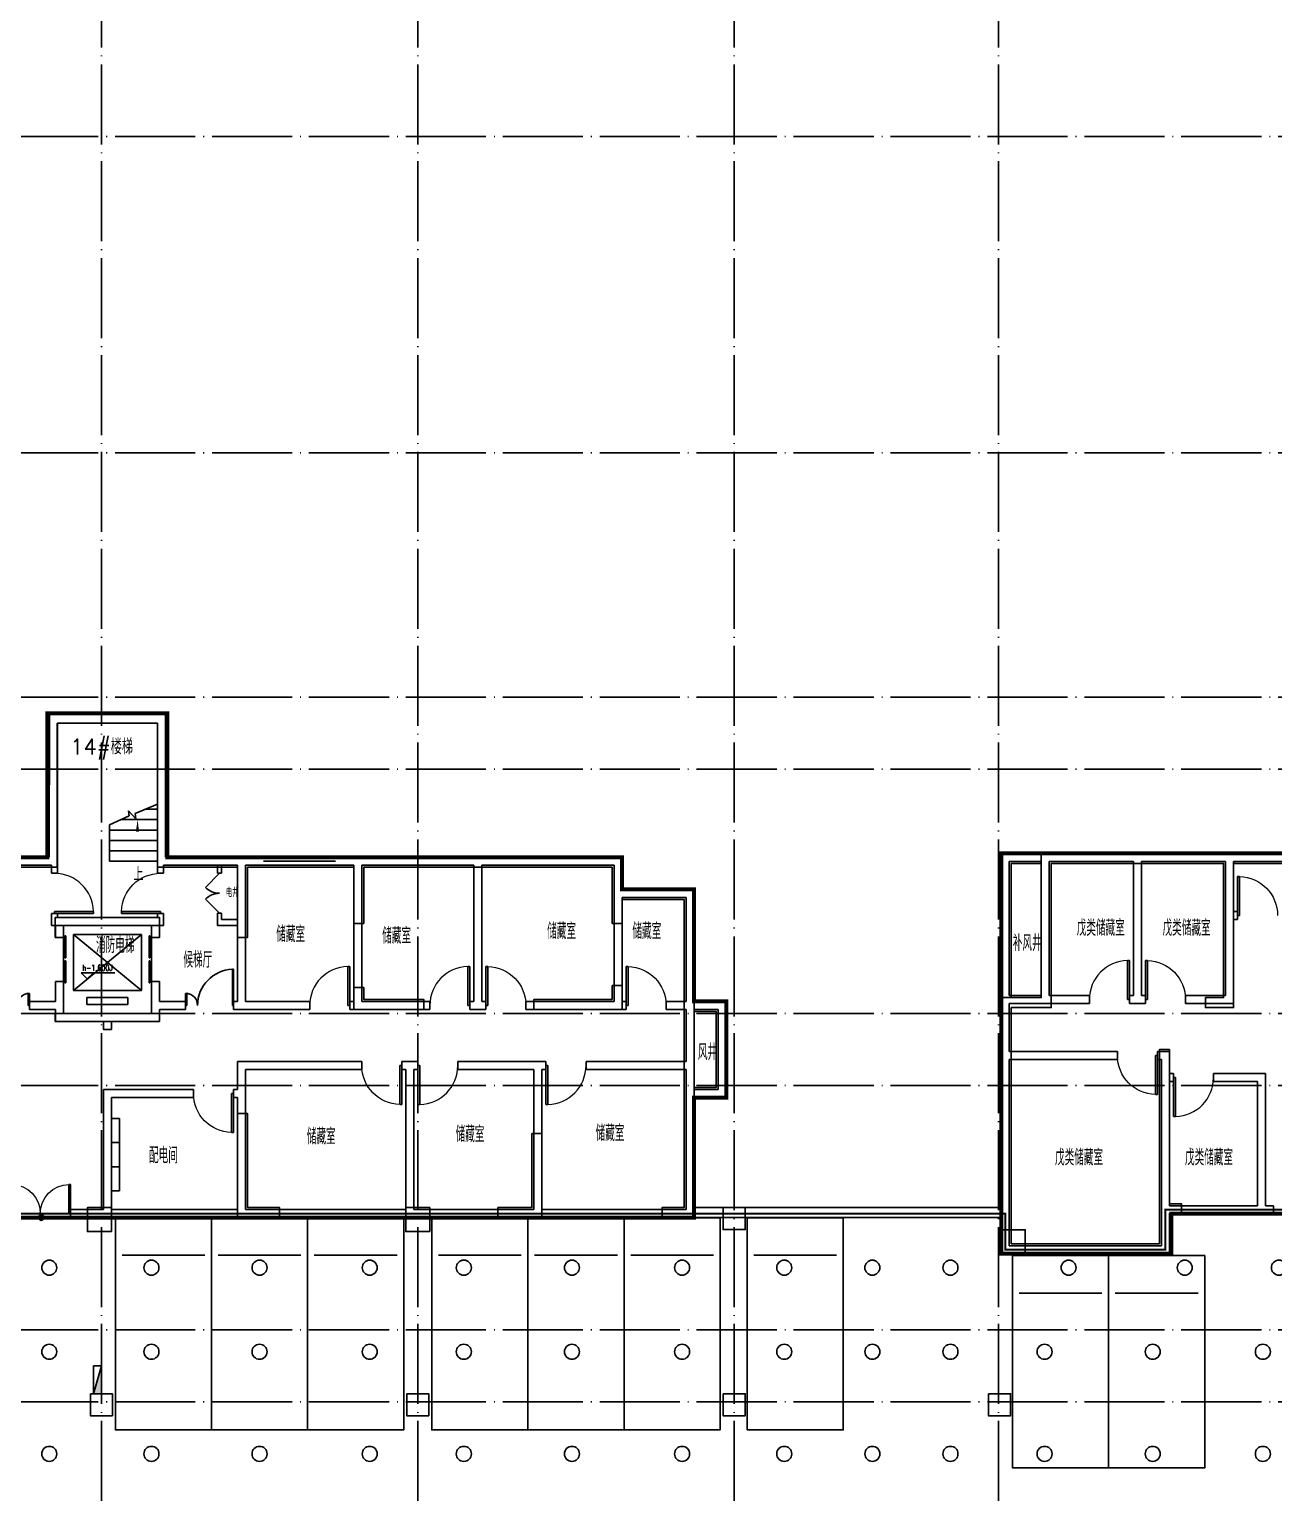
# Model space of a CAD drawing. Extents: x -23309 to 303886, y -33091 to 154511.
# Drawn here: x 183803 to 214868, y 25158 to 61878 of the extents above; entities that cross this region are included whole.
import ezdxf

# ---------------------------------------------------------------- set-up
doc = ezdxf.new("R2010")
doc.units = 0
doc.header["$LTSCALE"] = 1000
doc.header["$MEASUREMENT"] = 0
doc.linetypes.add('DOTE', pattern=[2.42, 2, -0.2, 0.02, -0.2])
for name, color, linetype in [('COLUMN', 9, 'Continuous'), ('DIM_ELEV', 3, 'Continuous'), ('DIM_SYMB', 3, 'Continuous'), ('DOTE', 1, 'Continuous'), ('EQUIP_喷淋', 7, 'Continuous'), ('EQUIP_消火栓', 1, 'Continuous'), ('EVTR', 2, 'Continuous'), ('PUB_TEXT', 210, 'Continuous'), ('STAIR', 51, 'Continuous'), ('VPIPE-消防', 1, 'Continuous'), ('WALL', 9, 'Continuous'), ('WINDOW', 4, 'Continuous'), ('下喷', 7, 'Continuous'), ('主楼车库高差线', 6, 'Continuous'), ('住宅楼', 2, 'Continuous'), ('剪力墙闭合区域', 6, 'Continuous'), ('挡土墙', 4, 'Continuous'), ('普通机动车位', 135, 'Continuous'), ('机动车位车档', 201, 'Continuous'), ('栏杆', 126, 'Continuous'), ('电气', 3, 'Continuous'), ('防火分区', 7, 'Continuous')]:
    doc.layers.add(name, color=color, linetype=linetype)
doc.styles.add('_TCH_DIM', font='SIMPLEX', dxfattribs={"bigfont": 'GBCBIG'})
doc.styles.add('_TCH_WINDOW', font='SIMPLEX', dxfattribs={"height": 3.5, "bigfont": 'GBCBIG'})
doc.styles.add('HNSJY', font='simplex.shx', dxfattribs={"width": 0.8, "bigfont": 'gbcbig.shx'})

# ---------------------------------------------------------------- blocks, each defined once
blk = doc.blocks.new('$DorLib2D$00000225')
at = {"color": 0}
for p, q in [((0.475, -0.001), (0.475, 0.752)), ((0.475, 0.752), (0.5, 0.752)), ((0.5, -0.001), (0.5, 0.752)), ((-0.5, 0), (-0.5, 0.252)), ((-0.475, 0.252), (-0.5, 0.252)), ((-0.475, 0), (-0.475, 0.252)), ((-0.475, 0), (-0.5, 0)), ((0.475, -0.001), (0.5, -0.001))]:
    blk.add_line(p, q, dxfattribs=at)
for centre, radius, start, end in [((0.505, -0.002), 0.755, 92.2493, 179.7238), ((-0.501, 0.003), 0.251, 359.7899, 84.0974)]:
    blk.add_arc(centre, radius, start, end, dxfattribs=at)
blk = doc.blocks.new('$DorLib2D$00000127')
at = {"color": 0, "linetype": 'Continuous'}
for p, q in [((-0.033, 0.795), (-0.533, 0.795)), ((-0.533, 0.795), (-0.533, 0.69)), ((-0.033, 0.69), (-0.533, 0.69)), ((-0.033, 0.795), (-0.033, 0.69)), ((0.033, 0.795), (0.033, 0.69)), ((0.533, 0.795), (0.033, 0.795)), ((0.533, 0.69), (0.033, 0.69)), ((0.533, 0.795), (0.533, 0.69)), ((0.5, 0.5), (-0.5, 0.5))]:
    blk.add_line(p, q, dxfattribs=at)
blk = doc.blocks.new('$DorLib2D$00000002')
for p, q in [((-0.5, 0), (-0.5, 0.4875)), ((-0.475, 0.4875), (-0.5, 0.4875)), ((-0.475, 0), (-0.475, 0.4875)), ((0.475, 0), (0.475, 0.4875)), ((0.475, 0.4875), (0.5, 0.4875)), ((0.5, 0), (0.5, 0.4875)), ((-0.5, 0), (-0.475, 0)), ((0.5, 0), (0.475, 0))]:
    blk.add_line(p, q)
at = {"lineweight": 13}
for centre, start, end in [((-0.4875, 0), 0, 88.53072), ((0.4875, 0), 91.46928, 180)]:
    blk.add_arc(centre, 0.4875, start, end, dxfattribs=at)
blk = doc.blocks.new('$DorLib2D$00000001')
for p, q in [((0.45, 0.975), (0.5, 0.975)), ((0.45, 0), (0.45, 0.975)), ((0.5, 0), (0.5, 0.975)), ((0.5, 0), (0.45, 0))]:
    blk.add_line(p, q)
at = {"lineweight": 13}
blk.add_arc((0.475, 0), 0.975, 91.4693, 180, dxfattribs=at)
blk = doc.blocks.new('$DorLib2D$00000116')
at = {"color": 0}
for p, q in [((-0.5, 0), (-0.146, 0.354)), ((0.5, 0), (0.146, 0.354))]:
    blk.add_line(p, q, dxfattribs=at)
for centre, start, end in [((-0.5, 0), 0, 45), ((0.5, 0), 135, 180)]:
    blk.add_arc(centre, 0.5, start, end, dxfattribs=at)
blk = doc.blocks.new('ASDFsadfgdfsh')
at = {"layer": 'STAIR'}
for p, q in [((669368, 94228), (669186, 94426)), ((669186, 94426), (669203, 94300)), ((669911, 94595), (669351, 94362)), ((669599, 94465), (669911, 94465)), ((669911, 93165), (669911, 94595)), ((669203, 94300), (668711, 94075)), ((668711, 93165), (668711, 94075)), ((668995, 94205), (669911, 94205)), ((669351, 94362), (669368, 94228)), ((668711, 93945), (669911, 93945)), ((668711, 93685), (669911, 93685)), ((668711, 93425), (669911, 93425)), ((668711, 93165), (669911, 93165))]:
    blk.add_line(p, q, dxfattribs=at)
blk = doc.blocks.new('5#住宅楼')
at = {"layer": '住宅楼', "ltscale": 2, "const_width": 100}
blk.add_lwpolyline([(32573740, -2939258), (32573740, -2935658), (32581140, -2935658), (32581140, -2933658), (32588540, -2933658), (32588540, -2935658), (32596740, -2935658), (32596740, -2945658), (32592540, -2945658), (32592540, -2944658), (32576940, -2944658), (32576940, -2945658), (32568440, -2945658), (32568440, -2944658), (32552890, -2944658), (32552890, -2945658), (32548640, -2945658), (32548640, -2935658), (32557040, -2935658), (32557040, -2933658), (32564440, -2933658), (32564440, -2935658), (32566840, -2935658), (32566840, -2934858), (32572440, -2934858), (32572440, -2939258), (32573740, -2939258)], dxfattribs=at)
blk = doc.blocks.new('6#住宅楼')
at = {"layer": '住宅楼', "ltscale": 2, "const_width": 100}
blk.add_lwpolyline([(32511572, -2944756), (32540972, -2944756), (32540972, -2941756), (32541772, -2941756), (32541772, -2939356), (32540972, -2939356), (32540972, -2936556), (32539172, -2936556), (32539172, -2935756), (32527822, -2935756), (32527822, -2932156), (32524822, -2932156), (32524822, -2935756), (32517172, -2935756)], dxfattribs=at)
blk = doc.blocks.new('hdfjfkjlkjlgh')
at = {"layer": '普通机动车位'}
blk.add_lwpolyline([(22002093, -3456003), (22004493, -3456003), (22004493, -3461303), (22002093, -3461303)], close=True, dxfattribs=at)
at = {"layer": '机动车位车档'}
blk.add_line((22004326, -3456940), (22002260, -3456940), dxfattribs=at)
blk = doc.blocks.new('第四防火分区')
at = {"layer": '防火分区', "color": 2, "ltscale": 5, "const_width": 50}
blk.add_lwpolyline([(32518072, -2944656), (32548740, -2944656), (32548740, -2945558), (32552740, -2945558), (32552740, -2944558), (32568540, -2944558), (32568540, -2945558), (32576840, -2945558), (32576840, -2944557), (32591846, -2944558)], dxfattribs=at)
blk = doc.blocks.new('$TwtSys$00000125')
blk.add_circle((0, 0, 0), 1)
blk = doc.blocks.new('$TwtSys$00000434')
for p, q in [((-0.5, 0.5), (-0.5, -0.5)), ((-0.5, -0.5), (0.5, 0.5)), ((0.5, 0.5), (-0.5, 0.5)), ((0.5, -0.5), (0.5, 0.5)), ((-0.5, -0.5), (0.5, -0.5))]:
    blk.add_line(p, q)
blk.add_solid([(0.5, -0.5), (0.5, 0.5), (-0.5, -0.5)])
blk = doc.blocks.new('应急照明配电箱-双电源-5kW')
at = {"layer": '电气'}
blk.add_lwpolyline([(0, 283), (0, -317), (200, -317), (200, 283)], close=True, dxfattribs=at)
blk = doc.blocks.new('普通配电箱-18kW')
at = {"layer": '电气'}
blk.add_lwpolyline([(0, 316), (0, -284), (200, -284), (200, 316)], close=True, dxfattribs=at)
blk = doc.blocks.new('电表箱-160kW')
at = {"layer": '电气'}
blk.add_lwpolyline([(0, 300), (0, -300), (200, -300), (200, 300)], close=True, dxfattribs=at)

msp = doc.modelspace()

# ---------------------------------------------------------------- linework, layer by layer
at = {"layer": 'COLUMN', "color": 3, "ltscale": 5}
for points in [[(185850.2, 31850), (185850.2, 32450), (185250.2, 32450), (185250.2, 31850)], [(193800.2, 31850), (193800.2, 32450), (193200.2, 32450), (193200.2, 31850)], [(201125, 32449.9), (201675, 32449.9), (201675, 31899.9), (201125, 31899.9)], [(208668.1, 31297.7), (208668.1, 31897.7), (208068.1, 31897.7), (208068.1, 31297.7)], [(185325, 27800.2), (185875, 27800.2), (185875, 27250.2), (185325, 27250.2)], [(193225, 27800.2), (193775, 27800.2), (193775, 27250.2), (193225, 27250.2)], [(201125, 27800.2), (201675, 27800.2), (201675, 27250.2), (201125, 27250.2)], [(207750, 27800.2), (208300, 27800.2), (208300, 27250.2), (207750, 27250.2)]]:
    msp.add_lwpolyline(points, close=True, dxfattribs=at)
at = {"layer": 'DIM_ELEV'}
for p, q in [((185249.4, 38162), (185099.4, 38312)), ((185099.4, 38312), (185939.4, 38312)), ((185249.4, 38162), (185399.4, 38312))]:
    msp.add_line(p, q, dxfattribs=at)
at = {"layer": 'DIM_SYMB'}
msp.add_lwpolyline([(186503, 41071.7, 0, 0, 0), (186502.9, 42139.9, 0, 80, 0), (186503, 41839.9, 0, 0, 0)], format="xyseb", dxfattribs=at)
at = {"layer": 'DOTE', "linetype": 'DOTE'}
for p, q in [((185600, 136025.4), (185600, -12369.1)), ((193500, 136025.4), (193500, -12369.1)), ((201400, 136025.4), (201400, -12369.1)), ((208000, 136025.4), (208000, -12369.1)), ((267803.3, 59200), (-4883.6, 59200)), ((267803.3, 51300), (-4883.6, 51300)), ((267803.3, 45200), (-4883.6, 45200)), ((267803.3, 43400), (-4883.6, 43400)), ((267803.3, 37300), (-4883.6, 37300)), ((267803.3, 35500), (-4883.6, 35500)), ((267803.3, 29400), (-4883.6, 29400)), ((267803.3, 27600), (-4883.6, 27600))]:
    msp.add_line(p, q, dxfattribs=at)
at = {"layer": 'EVTR'}
for p, q in [((186600.6, 39274.9), (184900.6, 39274.9)), ((184900.6, 39274.9), (184900.6, 37874.9)), ((186600.6, 37874.9), (184900.6, 39274.9)), ((186600.6, 39274.9), (184900.6, 37874.9)), ((186600.6, 37874.9), (186600.6, 39274.9)), ((184900.6, 37874.9), (186600.6, 37874.9)), ((186260.6, 37699.9), (185240.6, 37699.9)), ((185240.6, 37699.9), (185240.6, 37524.9)), ((185240.6, 37524.9), (186260.6, 37524.9)), ((186260.6, 37524.9), (186260.6, 37699.9))]:
    msp.add_line(p, q, dxfattribs=at)
at = {"layer": 'VPIPE-消防', "color": 14}
msp.add_circle((184100.6, 32199.9), 70, dxfattribs=at)
at = {"layer": 'WALL'}
for p, q in [((184300.6, 41199.9), (184300.7, 44799.9)), ((184300.7, 44799.9), (187200.6, 44799.9)), ((187200.6, 44799.9), (187200.6, 41199.9)), ((184500.6, 41099.9), (184500.7, 44549.9)), ((184500.7, 44549.9), (187000.6, 44549.9)), ((187000.6, 44549.9), (187000.6, 41099.9)), ((182400.6, 41199.9), (184300.6, 41199.9)), ((187200.6, 41199.9), (189100.6, 41199.9)), ((189100.6, 41199.9), (192000.6, 41199.9)), ((192000.6, 41199.9), (195000.6, 41199.9)), ((195000.6, 41199.9), (198600.6, 41199.9)), ((198600.6, 41199.9), (198600.6, 40399.9)), ((208068.1, 37644), (208068.1, 41297.7)), ((208068.1, 41297.7), (209168.1, 41297.7)), ((209168.1, 41297.7), (211468.1, 41297.7)), ((211468.1, 41297.7), (213768.1, 41297.7)), ((213768.1, 41297.7), (216468.1, 41297.7)), ((182500.6, 40999.9), (184350.6, 40999.9)), ((184350.6, 40999.9), (184350.6, 40799.9)), ((184350.6, 40799.9), (184500.6, 40799.9)), ((184500.6, 40799.9), (184500.6, 41099.9)), ((187000.6, 41099.9), (187000.6, 40799.9)), ((187000.6, 40799.9), (187150.6, 40799.9)), ((187150.6, 40999.9), (189000.6, 40999.9)), ((187150.6, 40799.9), (187150.6, 40999.9)), ((188500.6, 40999.9), (188500.6, 40800.7)), ((188500.6, 40800.7), (188600.6, 40800.7)), ((188600.6, 40800.7), (188600.6, 40999.9)), ((189000.6, 37599.9), (189000.6, 40999.9)), ((189200.6, 37599.9), (189200.6, 40999.9)), ((189200.6, 40999.9), (191900.6, 40999.9)), ((191900.6, 40999.9), (191900.6, 37599.9)), ((192100.6, 40999.9), (192100.6, 37599.9)), ((192100.6, 40999.9), (194900.6, 40999.9)), ((194900.6, 40999.9), (194900.6, 37599.9)), ((195100.6, 40999.9), (195100.6, 37599.9)), ((195100.6, 40999.9), (198400.6, 40999.9)), ((198400.6, 40999.9), (198400.6, 40299.9)), ((208268.1, 37747.7), (208268.1, 41097.7)), ((208268.1, 41097.7), (209068.1, 41097.7)), ((209068.1, 37747.7), (209068.1, 41097.7)), ((209268.1, 37747.7), (209268.1, 41097.7)), ((209268.1, 41097.7), (211368.1, 41097.7)), ((211368.1, 37747.7), (211368.1, 41097.7)), ((211568.1, 37747.7), (211568.1, 41097.7)), ((211568.1, 41097.7), (213668.1, 41097.7)), ((213668.1, 39747.7), (213668.1, 41097.7)), ((213868.1, 41097.7), (216668.1, 41097.7)), ((213868.1, 39847.7), (213868.1, 41097.7)), ((198600.6, 40399.9), (200400.7, 40399.9)), ((200400.7, 40399.9), (200400.7, 37499.9)), ((198400.6, 37599.9), (198400.6, 40299.9)), ((198600.6, 40199.9), (200200.7, 40199.9)), ((198600.6, 37599.9), (198600.6, 40199.9)), ((200200.7, 40199.9), (200200.7, 37599.9)), ((184500.6, 39799.9), (184350.6, 39799.9)), ((184350.6, 39799.9), (184350.6, 39499.9)), ((184500.6, 39699.9), (184500.6, 39799.9)), ((184500.6, 39699.9), (187000.6, 39699.9)), ((187150.6, 39799.9), (187000.6, 39799.9)), ((187000.6, 39799.9), (187000.6, 39699.9)), ((187150.6, 39499.9), (187150.6, 39799.9)), ((188600.6, 39800.7), (188500.6, 39800.7)), ((188500.6, 39800.7), (188500.6, 39499.9)), ((188600.6, 39649.9), (188600.6, 39800.7)), ((213668.1, 37747.7), (213668.1, 39747.7)), ((213968.1, 39847.7), (213868.1, 39847.7)), ((213968.1, 39647.7), (213968.1, 39847.7)), ((184350.6, 39499.9), (187150.6, 39499.9)), ((184450.7, 39499.9), (184450.7, 39199.9)), ((184650.7, 39199.9), (184650.7, 39499.9)), ((186850.6, 39499.9), (186850.6, 39199.9)), ((187050.6, 39199.9), (187050.6, 39499.8)), ((189000.6, 39499.9), (188500.6, 39499.9)), ((189000.6, 39649.9), (188600.6, 39649.9)), ((213868.1, 37547.7), (213868.1, 39647.7)), ((213868.1, 39647.7), (213968.1, 39647.7)), ((184450.7, 39199.9), (184650.7, 39199.9)), ((186850.6, 39199.9), (187050.6, 39199.9)), ((184650.7, 38099.9), (184450.7, 38099.9)), ((184450.7, 38099.9), (184450.7, 37599.9)), ((184650.7, 37499.9), (184650.7, 38099.9)), ((187050.6, 38099.9), (186850.6, 38099.9)), ((186850.6, 38099.9), (186850.6, 37499.9)), ((187050.6, 37599.9), (187050.6, 38099.9)), ((184450.7, 37599.9), (183805.8, 37599.9)), ((183805.8, 37599.9), (183805.8, 37399.9)), ((184650.7, 37299.9), (184650.7, 37499.9)), ((186850.6, 37499.9), (186850.6, 37299.9)), ((187700.7, 37599.9), (187050.6, 37599.9)), ((187700.7, 37399.9), (187700.7, 37599.9)), ((189000.6, 37599.9), (188900.7, 37599.9)), ((188900.7, 37599.9), (188900.7, 37399.9)), ((190800.8, 37599.9), (189200.6, 37599.9)), ((190800.8, 37399.9), (190800.8, 37599.9)), ((191900.6, 37599.9), (191800.8, 37599.9)), ((191800.8, 37599.9), (191800.8, 37399.9)), ((193800.6, 37599.9), (192100.6, 37599.9)), ((193800.6, 37399.9), (193800.6, 37599.9)), ((194900.6, 37599.9), (194800.6, 37599.9)), ((194800.6, 37599.9), (194800.6, 37399.9)), ((195200.6, 37599.9), (195100.6, 37599.9)), ((195200.6, 37399.9), (195200.6, 37599.9)), ((198400.6, 37599.9), (196200.6, 37599.9)), ((196200.6, 37599.9), (196200.6, 37399.9)), ((198700.6, 37599.9), (198600.6, 37599.9)), ((198700.6, 37399.9), (198700.6, 37599.9)), ((200200.7, 37599.9), (199700.6, 37599.9)), ((199700.6, 37599.9), (199700.6, 37399.9)), ((201200.7, 37600), (200400.7, 37600)), ((200400.7, 37400), (200400.7, 37600)), ((200400.7, 37499.9), (200400.7, 35999.9)), ((201200.7, 35200), (201200.7, 37600)), ((208068.1, 37644), (208068.1, 36247.7)), ((208268.1, 37747.7), (209068.1, 37747.7)), ((208268.1, 37547.7), (209168.1, 37547.7)), ((208268.1, 36347.7), (208268.1, 37547.7)), ((209168.1, 37547.7), (210268.1, 37547.7)), ((210268.1, 37747.7), (209268.1, 37747.7)), ((210268.1, 37547.7), (210268.1, 37747.7)), ((211368.1, 37747.7), (211268.1, 37747.7)), ((211268.1, 37747.7), (211268.1, 37547.7)), ((211268.1, 37547.7), (211468.1, 37547.7)), ((211468.1, 37547.7), (211668.1, 37547.7)), ((211668.1, 37747.7), (211568.1, 37747.7)), ((211668.1, 37547.7), (211668.1, 37747.7)), ((213668.1, 37747.7), (212668.1, 37747.7)), ((212668.1, 37747.7), (212668.1, 37547.7)), ((212668.1, 37547.7), (213868.1, 37547.7)), ((183805.8, 37399.9), (184450.7, 37399.9)), ((184450.7, 37099.9), (184450.7, 37399.9)), ((184450.7, 37099.9), (187050.6, 37099.9)), ((184650.7, 37299.9), (186850.6, 37299.9)), ((187050.6, 37399.9), (187700.7, 37399.9)), ((187050.6, 37399.9), (187050.6, 37099.9)), ((188900.7, 37399.9), (189100.7, 37399.9)), ((189100.7, 37399.9), (190800.8, 37399.9)), ((191800.8, 37399.9), (192000.6, 37399.9)), ((192000.6, 37399.9), (193800.6, 37399.9)), ((194800.6, 37399.9), (195000.6, 37399.9)), ((195000.6, 37399.9), (195200.6, 37399.9)), ((196200.6, 37399.9), (198500.6, 37399.9)), ((198500.6, 37399.9), (198700.6, 37399.9)), ((199700.6, 37399.9), (200200.7, 37399.9)), ((200200.7, 37399.9), (200200.7, 36099.9)), ((201000.7, 37400), (200400.7, 37400)), ((201000.7, 35400), (201000.7, 37400)), ((189000.7, 36099.9), (189000.7, 35399.9)), ((192100.7, 36099.9), (189000.7, 36099.9)), ((192100.7, 35899.9), (192100.7, 36099.9)), ((193300.7, 36099.9), (193100.7, 36099.9)), ((193100.7, 36099.9), (193100.7, 35899.9)), ((193500.7, 36099.9), (193300.7, 36099.9)), ((193500.7, 35899.9), (193500.7, 36099.9)), ((196500.7, 36099.9), (194500.7, 36099.9)), ((194500.7, 36099.9), (194500.7, 35899.9)), ((196700.6, 36099.9), (196500.7, 36099.9)), ((196700.6, 35899.9), (196700.6, 36099.9)), ((200200.7, 36099.9), (197700.6, 36099.9)), ((197700.6, 36099.9), (197700.6, 35899.9)), ((200400.7, 35999.9), (200400.7, 32199.9)), ((208068.1, 31297.7), (208068.1, 36297.7)), ((210968.1, 36347.7), (208268.1, 36347.7)), ((208268.1, 36147.7), (210968.1, 36147.7)), ((208268.1, 31497.7), (208268.1, 36147.7)), ((210968.1, 36147.7), (210968.1, 36347.7)), ((212268.1, 36347.7), (211968.1, 36347.7)), ((211968.1, 36347.7), (211968.1, 36147.7)), ((211968.1, 36147.7), (212068.1, 36147.7)), ((212068.1, 35697.7), (212068.1, 36147.7)), ((212268.1, 35797.7), (212268.1, 36347.7)), ((189200.7, 35899.9), (189200.7, 35299.9)), ((189200.7, 35899.9), (192100.7, 35899.9)), ((193100.7, 35899.9), (193200.7, 35899.9)), ((193200.7, 35899.9), (193200.7, 32399.9)), ((193400.7, 35899.9), (193400.7, 32399.9)), ((193400.7, 35899.9), (193500.7, 35899.9)), ((194500.7, 35899.9), (196400.7, 35899.9)), ((196400.7, 35899.9), (196400.7, 32399.9)), ((196600.7, 35899.9), (196700.6, 35899.9)), ((196600.7, 35899.9), (196600.7, 32399.9)), ((197700.6, 35899.9), (200200.7, 35899.9)), ((200200.7, 35899.9), (200200.7, 32399.9)), ((212068.1, 32397.7), (212068.1, 35697.7)), ((212367.8, 35797.7), (212268.1, 35797.7)), ((212367.8, 35597.7), (212367.8, 35797.7)), ((214668.1, 35797.7), (213367.8, 35797.7)), ((213367.8, 35797.7), (213367.8, 35597.7)), ((214668.1, 32497.7), (214668.1, 35797.7)), ((187900.7, 35399.9), (185650.7, 35399.9)), ((185650.7, 35399.9), (185650.7, 32399.9)), ((187900.7, 35199.9), (187900.7, 35399.9)), ((189000.7, 35399.9), (188900.7, 35399.9)), ((188900.7, 35399.9), (188900.7, 35199.9)), ((189200.7, 35299.9), (189200.7, 32399.9)), ((200400.7, 35400), (201000.7, 35400)), ((212268.1, 32497.7), (212268.1, 35597.7)), ((212268.1, 35597.7), (212367.8, 35597.7)), ((213367.8, 35597.7), (214468.1, 35597.7)), ((214468.1, 32497.7), (214468.1, 35597.7)), ((185850.7, 35199.9), (187900.7, 35199.9)), ((185850.7, 35199.9), (185850.7, 32399.9)), ((188900.7, 35199.9), (189000.7, 35199.9)), ((189000.7, 35199.9), (189000.7, 32399.9)), ((200400.7, 35200), (201200.7, 35200)), ((185650.7, 32399.9), (184825.7, 32399.9)), ((184825.7, 32399.9), (184825.7, 32199.9)), ((185850.7, 32399.9), (189000.7, 32399.9)), ((189200.7, 32399.9), (193200.7, 32399.9)), ((193400.7, 32399.9), (196400.7, 32399.9)), ((196600.7, 32399.9), (200200.7, 32399.9)), ((212068.1, 31497.7), (212068.1, 32397.7)), ((212268.1, 32497.7), (214468.1, 32497.7)), ((214868.1, 32497.7), (214668.1, 32497.7)), ((214868.1, 32297.7), (214868.1, 32497.7)), ((184825.7, 32199.9), (185750.7, 32199.9)), ((185750.7, 32199.9), (189100.7, 32199.9)), ((189100.7, 32199.9), (193300.7, 32199.9)), ((193300.7, 32199.9), (196500.7, 32199.9)), ((196500.7, 32199.9), (200400.7, 32199.9)), ((212268.1, 31297.7), (212268.1, 32297.7)), ((212268.1, 32297.7), (214568.1, 32297.7)), ((214568.1, 32297.7), (214868.1, 32297.7)), ((212268.1, 31297.7), (208068.1, 31297.7)), ((212068.1, 31497.7), (208268.1, 31497.7))]:
    msp.add_line(p, q, dxfattribs=at)
at = {"layer": '主楼车库高差线', "linetype": 'ByBlock', "ltscale": 2, "const_width": 40}
for points in [[(171000.2, 32200), (200400.2, 32200), (200400.2, 35200), (201200.2, 35200), (201200.2, 37600), (200400.2, 37584.9), (200400.2, 40400), (198600.2, 40400), (198600.2, 41200), (187250.2, 41200), (187250.2, 44800), (184250.2, 44800), (184250.2, 41200), (176599.9, 41200)], [(216467.7, 41297.7), (208067.7, 41297.7), (208067.7, 31297.7), (212267.7, 31297.7), (212267.7, 32297.7), (227867.7, 32297.7)]]:
    msp.add_lwpolyline(points, dxfattribs=at)
at = {"layer": '剪力墙闭合区域', "linetype": 'ByBlock', "ltscale": 2}
for points in [[(172900.2, 41200), (184250.2, 41200), (184250.2, 44800), (187250.2, 44800), (187250.2, 41200), (189250.2, 41200), (191900.2, 41200), (198600.2, 41200), (198600.2, 40400), (200400.2, 40400), (200400.7, 32199.9)], [(200400.2, 32200), (200400.2, 32200), (200400.2, 32200), (199600.2, 32200), (199600.2, 32450), (200150.2, 32450), (200150.2, 34800), (200150.2, 40150), (198600.2, 40150), (198600.2, 39550), (198350.2, 39550), (198350.2, 40400), (198350.2, 40950), (192150.2, 40950), (192150.2, 39550), (191900.2, 39550), (191900.2, 40950), (189250.2, 40950), (189250.2, 39200), (189000.2, 39200), (189000.2, 40950), (187000.2, 40950), (187000.2, 44550), (184500.2, 44550), (184500.2, 40950), (182500.2, 40950)], [(208068.1, 31297.7), (208068.1, 31297.7), (208068.1, 32247.7), (208068.1, 37697.7), (209068.1, 37697.7), (209068.1, 41297.7), (216468.1, 41297.7)], [(216718.1, 41047.7), (213868.1, 41047.7), (213868.1, 37447.7), (213168.1, 37447.7), (213168.1, 37697.7), (213618.1, 37697.7), (213618.1, 41047.7), (209318.1, 41047.7), (209318.1, 37447.7), (208318.1, 37447.7), (208318.1, 31547.7), (211568.1, 31547.7), (212018.1, 31547.7), (212018.1, 36397.7), (212268.1, 36397.7), (212268.1, 32547.7), (212568.1, 32547.7), (212568.1, 32297.7), (212268.1, 32297.7), (212268.1, 31297.7), (211568.1, 31297.7), (208068.1, 31297.7), (208068.1, 31297.7)], [(200400.2, 35200), (201200.2, 35200), (201200.2, 37600), (200400.6, 37600), (200400.7, 37350), (200950.2, 37350), (200950.2, 35450), (200400.7, 35450), (200400.7, 35200)]]:
    msp.add_lwpolyline(points, dxfattribs=at)
for points in [[(208068.1, 37697.7), (208068.1, 41297.7), (209068.1, 41297.7), (209068.1, 41047.7), (208318.1, 41047.7), (208318.1, 37697.7)], [(184450.2, 39200), (184450.2, 39700), (187050.2, 39700), (187050.2, 39200), (186850.2, 39200), (186850.2, 39500), (184650.2, 39500), (184650.2, 39200)], [(191900.2, 37950), (192150.2, 37950), (192150.2, 37650), (193650.2, 37650), (193650.2, 37400), (191900.2, 37400)], [(198350.2, 38000), (198600.2, 38000), (198600.2, 37400), (196400.2, 37400), (196400.2, 37650), (198350.2, 37650)], [(185850.2, 37300), (187050.2, 37300), (187050.2, 37100), (185850.2, 37100), (185850.2, 36900), (185650.2, 36900), (185650.2, 37100), (184450.2, 37100), (184450.2, 37300)], [(190050.2, 32200), (189000.2, 32200), (189000.2, 34800), (189250.2, 34800), (189250.2, 32450), (190050.2, 32450)], [(196600.2, 34300), (196600.2, 32200), (195500.2, 32200), (195500.2, 32450), (196350.2, 32450), (196350.2, 34300)]]:
    msp.add_lwpolyline(points, close=True, dxfattribs=at)
at = {"layer": '挡土墙'}
for p, q in [((200400.6, 32449.9), (208068.1, 32449.9)), ((200400.6, 32199.9), (208068.1, 32199.9))]:
    msp.add_line(p, q, dxfattribs=at)
at = {"layer": '栏杆'}
msp.add_lwpolyline([(189647.5, 41099.9), (191447.5, 41099.9)], dxfattribs=at)

# ---------------------------------------------------------------- block references
at = {"layer": 'EQUIP_喷淋', "xscale": -187.5, "yscale": 187.5, "zscale": 187.5, "rotation": 179.9999999998358}
for p in [(184299.7, 30950.1), (186850.2, 30950.1), (189549.4, 30950.1), (192299.7, 30950.1), (194650.2, 30950.1), (197349.4, 30950.1), (200099.7, 30950.1), (202650.2, 30950.1), (204849.9, 30950.1), (206800.2, 30950.1), (209750.2, 30950.1), (212649.9, 30950.1), (215000.2, 30950.1), (189549.4, 28850.1), (197349.4, 28850.1), (204850.3, 28850.1), (211849.9, 28850.1), (189549.4, 26300.1), (197349.4, 26300.1), (204850.3, 26300.1), (211849.9, 26300.1)]:
    msp.add_blockref('$TwtSys$00000125', p, dxfattribs=at)
at = {"layer": 'EQUIP_消火栓', "xscale": -700.0000000000003, "yscale": 200.0000000000002, "zscale": 700, "rotation": 90}
msp.add_blockref('$TwtSys$00000434', (185500, 28150.2), dxfattribs=at)
at = {"layer": 'STAIR'}
msp.add_blockref('ASDFsadfgdfsh', (-482910.3, -52064.8), dxfattribs=at)
at = {"layer": 'WINDOW'}
for name, p, xscale, yscale, zscale, rotation in [('$DorLib2D$00000001', (184425.6, 40299.9), 1000, 1000, -1000, 270), ('$DorLib2D$00000001', (187075.6, 40299.9), -1000.000000000003, 1000.000000000003, 1000, 90), ('$DorLib2D$00000116', (188550.6, 40300.7), -1000.000000000002, 1000.000000000002, 1000, 90), ('$DorLib2D$00000127', (184550.7, 38649.9), -1100, 200.0000000000001, 1100, 270), ('$DorLib2D$00000127', (186950.6, 38649.9), 1100.000000000002, 200.0000000000006, -1100, 90), ('$DorLib2D$00000001', (191300.8, 37499.9), 999.9999999999994, 999.9999999999994, 999.9999999999994, 1.96519478558024e-05), ('$DorLib2D$00000001', (194300.6, 37499.9), 1000, 1000, 1000, 359.9999912314946), ('$DorLib2D$00000001', (195700.6, 37499.9), -1000, 1000, -1000, 359.9999912315017), ('$DorLib2D$00000001', (199200.6, 37499.9), -1000, 1000, -1000, 359.9999999994071), ('$DorLib2D$00000001', (192600.7, 35999.9), -1000, 1000, -1000, 180), ('$DorLib2D$00000001', (194000.7, 35999.9), 1000, 1000, 1000, 180), ('$DorLib2D$00000001', (197200.6, 35999.9), 1000, 1000, 1000, 180), ('$DorLib2D$00000001', (211468.1, 36247.7), -1000, 1000, 1000, 180), ('$DorLib2D$00000001', (212867.8, 35697.7), 1000, 1000, 1000, 180), ('$DorLib2D$00000001', (188400.7, 35299.9), -1000.000000000003, 1000.000000000003, -1000.000000000003, 179.9999947532086), ('$DorLib2D$00000002', (184075.7, 32299.9), -1500, 1500, -1500, 2.611410783615042e-05)]:
    msp.add_blockref(name, p, dxfattribs=dict(at, xscale=xscale, yscale=yscale, zscale=zscale, rotation=rotation))
for name, p, xscale, yscale, zscale in [('$DorLib2D$00000001', (214468.1, 39747.7), -1000, 1000, 1000), ('$DorLib2D$00000001', (210768.1, 37647.7), 1000, 1000, 1000), ('$DorLib2D$00000001', (212168.1, 37647.7), -1000, 1000, -1000), ('$DorLib2D$00000225', (183205.8, 37499.9), -1200, 1200, -1200), ('$DorLib2D$00000225', (188300.7, 37499.9), 1200, 1200, 1200)]:
    msp.add_blockref(name, p, dxfattribs=dict(at, xscale=xscale, yscale=yscale, zscale=zscale))
at = {"layer": '下喷', "xscale": 187.5, "yscale": 187.5, "zscale": 187.5}
for p in [(184299.7, 28850.1), (192299.7, 28850.1), (200099.7, 28850.1), (206800.7, 28850.1), (214600.2, 28850.1), (184299.7, 26300.1), (192299.7, 26300.1), (200099.7, 26300.1), (206800.7, 26300.1), (214600.2, 26300.1)]:
    msp.add_blockref('$TwtSys$00000125', p, dxfattribs=at)
at = {"layer": '下喷', "xscale": 187.5, "yscale": -187.5, "zscale": 187.5, "rotation": 359.9999999998358}
for p in [(186850.2, 28850.1), (194650.2, 28850.1), (202650.2, 28850.1), (209150.2, 28850.1), (186850.2, 26300.1), (194650.2, 26300.1), (202650.2, 26300.1), (209150.2, 26300.1)]:
    msp.add_blockref('$TwtSys$00000125', p, dxfattribs=at)
at = {"layer": '住宅楼'}
for name in ['6#住宅楼', '5#住宅楼']:
    msp.add_blockref(name, (-32340571.5, 2976955.7), dxfattribs=at)
at = {"layer": '普通机动车位', "xscale": -1}
for p in [(22190442.9, 3488202.3), (22195242.9, 3488202.3), (22200742.9, 3488202.3), (22206217.9, 3488202.3), (22215242.5, 3487253.4)]:
    msp.add_blockref('hdfjfkjlkjlgh', p, dxfattribs=at)
at = {"layer": '普通机动车位'}
for p in [(-21813742.9, 3488202.3), (-21808242.9, 3488202.3), (-21803442.9, 3488202.3), (-21793743.3, 3487253.4)]:
    msp.add_blockref('hdfjfkjlkjlgh', p, dxfattribs=at)
at = {"layer": '电气'}
for name, p in [('电表箱-160kW', (185850.7, 34372.9)), ('应急照明配电箱-双电源-5kW', (185850.6, 33790)), ('普通配电箱-18kW', (185850.6, 33156.6))]:
    msp.add_blockref(name, p, dxfattribs=at)
at = {"layer": '防火分区', "ltscale": 2}
msp.add_blockref('第四防火分区', (-32340571.5, 2976955.7), dxfattribs=at)

# ---------------------------------------------------------------- texts
at = {"layer": 'PUB_TEXT'}
for s, height, style, p in [('14#楼梯', 385.82, '_TCH_WINDOW', (184824.5, 43771.5)), ('上', 337.6, '_TCH_DIM', (186398.7, 40616.7))]:
    msp.add_text(s, height=height, dxfattribs=dict(at, style=style)).set_placement(p)
at = {"layer": 'PUB_TEXT', "color": 0}
for s, height, style, width, p in [('电井', 200, 'HNSJY', 0.8, (188706.9, 40211)), ('h-1.600J', 148.75, '_TCH_DIM', 0.705882, (185122.4, 38364.5))]:
    msp.add_text(s, height=height, dxfattribs=dict(at, style=style, width=width)).set_placement(p)
at = {"layer": 'PUB_TEXT', "style": 'HNSJY', "width": 0.8}
for s, p in [('戊类储藏室', (209953.3, 39237.7)), ('戊类储藏室', (212095.7, 39237.7)), ('补风井', (208356.5, 38860.5)), ('消防电梯', (185465.7, 38809.5)), ('戊类储藏室', (209410.6, 33506.2)), ('戊类储藏室', (212655.2, 33506.2))]:
    msp.add_text(s, height=400, dxfattribs=at).set_placement(p)
for s, p in [('储藏室', (189965.9, 39080.3)), ('储藏室', (192611.9, 39043.5)), ('储藏室', (192611.9, 39043.5)), ('储藏室', (196731.4, 39158.1)), ('储藏室', (198858.6, 39158.1)), ('候梯厅', (187648.2, 38441.4)), ('风井', (200494.5, 36135.7)), ('储藏室', (194444.3, 34085.5)), ('储藏室', (197939.6, 34113)), ('储藏室', (190728.9, 34030.5)), ('配电间', (186789.2, 33557.2))]:
    msp.add_text(s, height=400, rotation=0.00901, dxfattribs=at).set_placement(p)

doc.saveas('drawing.dxf')
